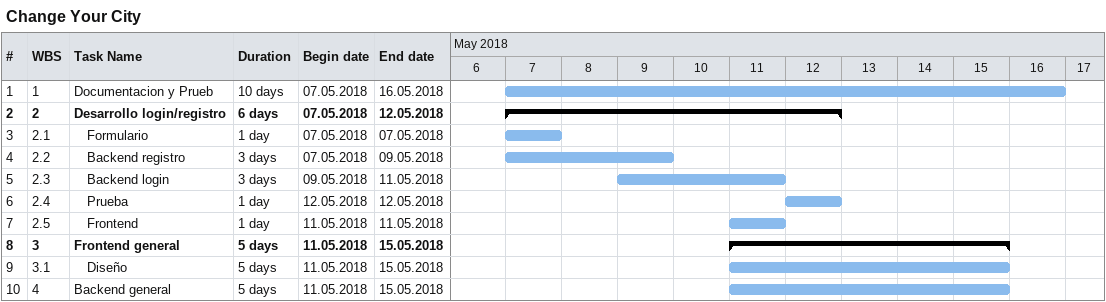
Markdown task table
Change Your City

| ID | WBS | Task | Duration | Start | Finish |
|---|---|---|---|---|---|
| 1 | 1 | Documentacion y Prueb | 10d | 2018-05-07 | 2018-05-16 |
| 2 | 2 | **Desarrollo login/registro** | 6d | 2018-05-07 | 2018-05-12 |
| 3 | 2.1 | Formulario | 1d | 2018-05-07 | 2018-05-07 |
| 4 | 2.2 | Backend registro | 3d | 2018-05-07 | 2018-05-09 |
| 5 | 2.3 | Backend login | 3d | 2018-05-09 | 2018-05-11 |
| 6 | 2.4 | Prueba | 1d | 2018-05-12 | 2018-05-12 |
| 7 | 2.5 | Frontend | 1d | 2018-05-11 | 2018-05-11 |
| 8 | 3 | **Frontend general** | 5d | 2018-05-11 | 2018-05-15 |
| 9 | 3.1 | Diseño | 5d | 2018-05-11 | 2018-05-15 |
| 10 | 4 | Backend general | 5d | 2018-05-11 | 2018-05-15 |
